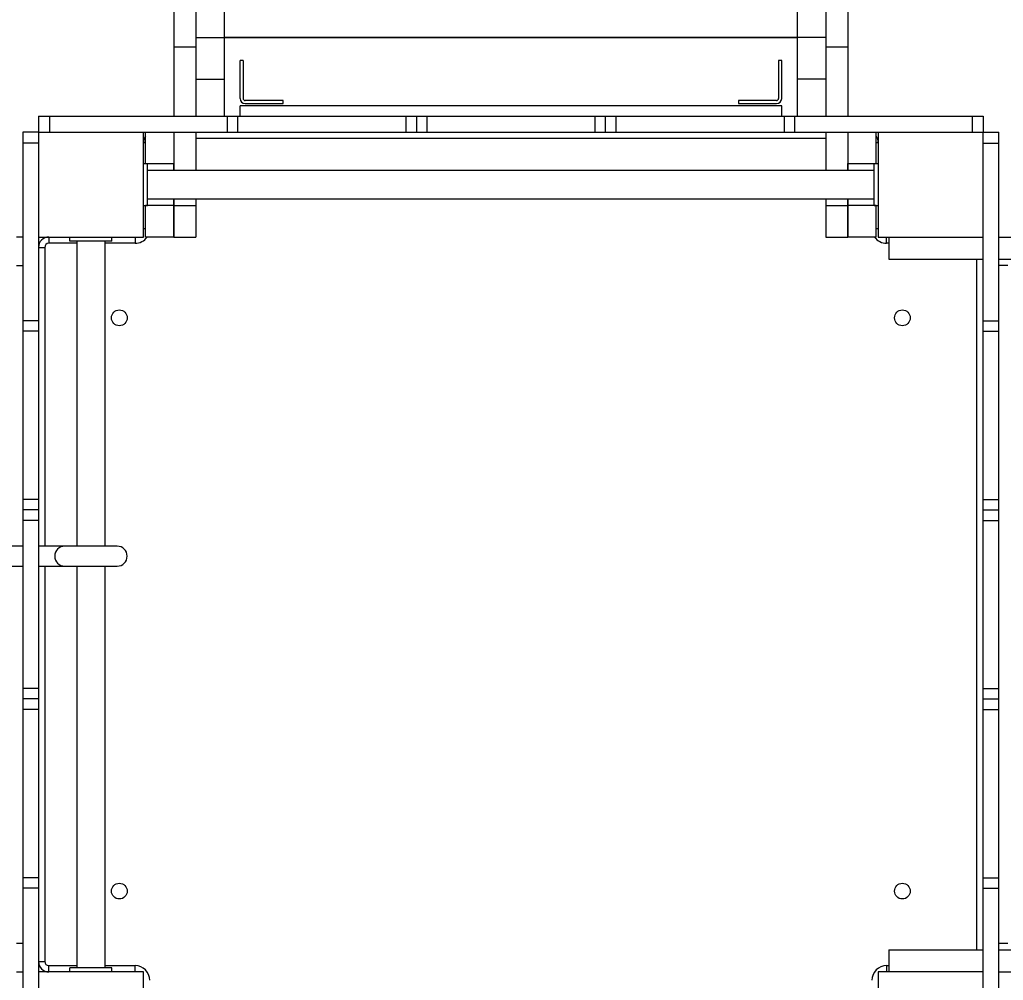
# Model space of a CAD drawing. Header units: millimetres. Extents: x -8045 to 6871, y -5915 to 5473.
# Drawn here: x -2395 to -1458, y 656 to 1571 of the extents above; entities that cross this region are included whole.
import ezdxf

# ---------------------------------------------------------------- set-up
doc = ezdxf.new("R2010")
doc.units = ezdxf.units.MM
for name, color, linetype in [('DIKOM_ОБЪЕКТ', 7, 'Continuous'), ('DIKOM_РАЗМЕР_ЗОНА', 7, 'Continuous'), ('DIKOM_РАЗМЕР_ОБЪЕКТА', 7, 'Continuous')]:
    doc.layers.add(name, color=color, linetype=linetype)
doc.styles.add('style1', font='arial.ttf', dxfattribs={"width": 0.8})
doc.dimstyles.new('1-50', dxfattribs={"dimtxt": 300, "dimasz": 200, "dimexe": 100, "dimexo": 0, "dimgap": 100, "dimtad": 1, "dimtxsty": 'style1', "dimcen": 200, "dimclrd": 7, "dimclre": 7, "dimclrt": 7, "dimadec": 1, "dimazin": 2, "dimtfac": 1, "dimtmove": 0, "dimatfit": 2, "dimfxl": 0, "dimlwd": 25, "dimlwe": 18, "dimarcsym": 0})

# ---------------------------------------------------------------- blocks, each defined once
blk = doc.blocks.new('*D10')
at = {"layer": 'Defpoints', "color": 0, "linetype": 'Continuous', "transparency": 16777216}
for p in [(-1653.81, 3474.95), (-5616.46, -3083.4), (491.01, -3083.4)]:
    blk.add_point(p, dxfattribs=at)
at = {"layer": 'DIKOM_РАЗМЕР_ОБЪЕКТА', "color": 7, "linetype": 'Continuous', "lineweight": 18, "transparency": 16777216}
for p, q in [((-1653.81, 3474.95), (-5716.46, 3474.95)), ((491.01, -3083.4), (-5716.46, -3083.4))]:
    blk.add_line(p, q, dxfattribs=at)
at = {"layer": 'DIKOM_РАЗМЕР_ОБЪЕКТА', "color": 7, "linetype": 'Continuous', "lineweight": 25, "transparency": 16777216}
blk.add_line((-5616.46, 3274.95), (-5616.46, -2883.4), dxfattribs=at)
at = {"layer": 'DIKOM_РАЗМЕР_ОБЪЕКТА', "color": 7, "linetype": 'Continuous', "transparency": 16777216}
for points in [[(-5649.79, 3274.95), (-5583.12, 3274.95), (-5616.46, 3474.95)], [(-5649.79, -2883.4), (-5583.12, -2883.4), (-5616.46, -3083.4)]]:
    blk.add_solid(points, dxfattribs=at)
at = {"layer": 'DIKOM_РАЗМЕР_ОБЪЕКТА', "color": 7, "linetype": 'Continuous', "lineweight": 15, "transparency": 16777216, "insert": (-5869.63, -1326.86), "char_height": 300, "attachment_point": 5, "rotation": 90, "style": 'style1'}
blk.add_mtext('6550', dxfattribs=at)
blk = doc.blocks.new('*D12')
at = {"layer": 'Defpoints', "color": 0, "transparency": 16777216}
for p in [(-2189.61, 5472.65), (-7595.21, -5084.97), (-495.58, -5084.97)]:
    blk.add_point(p, dxfattribs=at)
at = {"layer": 'DIKOM_РАЗМЕР_ЗОНА', "color": 7, "lineweight": 18, "transparency": 16777216}
for p, q in [((-2189.61, 5472.65), (-7695.21, 5472.65)), ((-495.58, -5084.97), (-7695.21, -5084.97))]:
    blk.add_line(p, q, dxfattribs=at)
at = {"layer": 'DIKOM_РАЗМЕР_ЗОНА', "color": 7, "lineweight": 25, "transparency": 16777216}
blk.add_line((-7595.21, 5272.65), (-7595.21, -4884.97), dxfattribs=at)
at = {"layer": 'DIKOM_РАЗМЕР_ЗОНА', "color": 7, "transparency": 16777216}
for points in [[(-7628.55, 5272.65), (-7561.88, 5272.65), (-7595.21, 5472.65)], [(-7628.55, -4884.97), (-7561.88, -4884.97), (-7595.21, -5084.97)]]:
    blk.add_solid(points, dxfattribs=at)
at = {"layer": 'DIKOM_РАЗМЕР_ЗОНА', "color": 7, "transparency": 16777216, "insert": (-7848.38, -1452.59), "char_height": 300, "attachment_point": 5, "rotation": 90, "style": 'style1'}
blk.add_mtext('10550', dxfattribs=at)

msp = doc.modelspace()

# ---------------------------------------------------------------- linework, layer by layer
at = {"layer": 'DIKOM_ОБЪЕКТ', "color": 7, "linetype": 'Continuous', "lineweight": 15}
for p, q in [((-2199.813, 1869.089), (-2199.813, 1554.016)), ((-1653.813, 1554.016), (-1653.813, 1869.089)), ((-2247.813, 1687.744), (-2247.813, 1544.993)), ((-2226.813, 1687.744), (-2226.813, 1544.993)), ((-1626.813, 1687.744), (-1626.813, 1544.993)), ((-1605.813, 1687.744), (-1605.813, 1544.993)), ((-2226.813, 1554.016), (-2199.813, 1554.016)), ((-2199.813, 1554.016), (-2199.813, 1514.196)), ((-1653.813, 1553.877), (-2199.813, 1553.877)), ((-2199.813, 1553.875), (-1653.813, 1553.875)), ((-1626.813, 1554.016), (-1653.813, 1554.016)), ((-1653.813, 1514.196), (-1653.813, 1554.016)), ((-2247.813, 1544.993), (-2226.813, 1544.993)), ((-2247.813, 1544.993), (-2247.813, 1478.843)), ((-2226.813, 1544.993), (-2226.813, 1478.843)), ((-1626.813, 1544.993), (-1605.813, 1544.993)), ((-1626.813, 1544.993), (-1626.813, 1478.843)), ((-1605.813, 1544.993), (-1605.813, 1478.843)), ((-2181.813, 1531.878), (-2184.813, 1531.878)), ((-2184.813, 1495.878), (-2184.813, 1531.878)), ((-2181.813, 1531.878), (-2181.813, 1495.878)), ((-1668.813, 1531.878), (-1671.813, 1531.878)), ((-1671.813, 1531.878), (-1671.813, 1495.878)), ((-1668.813, 1495.878), (-1668.813, 1531.878)), ((-2226.813, 1514.196), (-2199.813, 1514.196)), ((-2199.813, 1514.196), (-2199.813, 1478.843)), ((-1626.813, 1514.196), (-1653.813, 1514.196)), ((-1653.813, 1478.843), (-1653.813, 1514.196)), ((-2143.813, 1493.878), (-2179.813, 1493.878)), ((-2179.813, 1490.878), (-2143.813, 1490.878)), ((-2143.813, 1490.878), (-2143.813, 1493.878)), ((-1709.813, 1493.878), (-1709.813, 1490.878)), ((-1673.813, 1493.878), (-1709.813, 1493.878)), ((-1709.813, 1490.878), (-1673.813, 1490.878)), ((-1668.813, 1488.877), (-2184.813, 1488.877)), ((-2184.813, 1478.843), (-2184.813, 1488.877)), ((-1668.813, 1478.843), (-1668.813, 1488.877)), ((-2376.813, 1478.843), (-2376.813, 1463.843)), ((-2376.813, 1478.843), (-2366.225, 1478.843)), ((-2366.225, 1478.843), (-2366.225, 1463.843)), ((-2366.225, 1478.843), (-2197.062, 1478.843)), ((-2197.062, 1478.843), (-2197.062, 1463.843)), ((-2197.062, 1478.843), (-2187.076, 1478.843)), ((-2187.076, 1478.843), (-2187.076, 1463.843)), ((-2187.076, 1478.843), (-2026.813, 1478.843)), ((-2026.813, 1478.843), (-2026.813, 1463.843)), ((-2026.813, 1478.843), (-2016.813, 1478.843)), ((-2016.813, 1478.843), (-2016.813, 1463.843)), ((-2016.813, 1478.843), (-2006.813, 1478.843)), ((-2006.813, 1478.843), (-2006.813, 1463.843)), ((-2006.813, 1478.843), (-1846.813, 1478.843)), ((-1846.813, 1478.843), (-1846.813, 1463.843)), ((-1846.813, 1478.843), (-1836.813, 1478.843)), ((-1836.813, 1478.843), (-1836.813, 1463.843)), ((-1836.813, 1478.843), (-1826.813, 1478.843)), ((-1826.813, 1478.843), (-1826.813, 1463.843)), ((-1826.813, 1478.843), (-1666.55, 1478.843)), ((-1666.55, 1478.843), (-1666.55, 1463.843)), ((-1666.55, 1478.843), (-1656.563, 1478.843)), ((-1656.563, 1478.843), (-1656.563, 1463.843)), ((-1656.563, 1478.843), (-1487.401, 1478.843)), ((-1487.401, 1478.843), (-1487.401, 1463.843)), ((-1487.401, 1478.843), (-1476.813, 1478.843)), ((-1476.813, 1478.843), (-1476.813, 1463.843)), ((-2376.813, 1463.843), (-2391.813, 1463.843)), ((-2391.813, 1463.843), (-2391.813, 1453.254)), ((-2376.813, 1463.843), (-2376.813, 1453.254)), ((-2376.813, 1463.843), (-2366.225, 1463.843)), ((-2366.225, 1463.843), (-2197.062, 1463.843)), ((-2276.813, 1363.843), (-2276.813, 1463.843)), ((-2274.813, 1463.84), (-2274.813, 1463.843)), ((-2274.813, 1433.839), (-2274.813, 1463.84)), ((-2274.813, 1463.84), (-2247.813, 1463.84)), ((-2247.813, 1463.843), (-2247.813, 1427.343)), ((-2226.813, 1463.843), (-2226.813, 1427.343)), ((-2197.062, 1463.843), (-2187.076, 1463.843)), ((-2187.076, 1463.843), (-2026.813, 1463.843)), ((-2026.813, 1463.843), (-2016.813, 1463.843)), ((-2016.813, 1463.843), (-2006.813, 1463.843)), ((-2006.813, 1463.843), (-1846.813, 1463.843)), ((-1846.813, 1463.843), (-1836.813, 1463.843)), ((-1836.813, 1463.843), (-1826.813, 1463.843)), ((-1826.813, 1463.843), (-1666.55, 1463.843)), ((-1666.55, 1463.843), (-1656.563, 1463.843)), ((-1656.563, 1463.843), (-1487.401, 1463.843)), ((-1626.813, 1463.843), (-1626.813, 1427.343)), ((-1605.813, 1463.843), (-1605.813, 1427.343)), ((-1605.813, 1463.84), (-1578.813, 1463.84)), ((-1578.813, 1463.84), (-1578.813, 1463.843)), ((-1578.813, 1433.839), (-1578.813, 1463.84)), ((-1576.813, 1463.843), (-1576.813, 1363.843)), ((-1487.401, 1463.843), (-1476.813, 1463.843)), ((-1476.813, 1463.843), (-1461.813, 1463.843)), ((-1476.813, 1453.254), (-1476.813, 1463.843)), ((-1461.813, 1453.254), (-1461.813, 1463.843)), ((-2376.813, 1453.254), (-2391.813, 1453.254)), ((-2391.813, 1453.254), (-2391.813, 1284.092)), ((-2376.813, 1453.254), (-2376.813, 1284.092)), ((-2276.813, 1453.843), (-2274.813, 1453.843)), ((-1626.813, 1457.843), (-2226.813, 1457.843)), ((-1578.813, 1453.843), (-1576.813, 1453.843)), ((-1476.813, 1453.254), (-1461.813, 1453.254)), ((-1476.813, 1284.092), (-1476.813, 1453.254)), ((-1461.813, 1284.092), (-1461.813, 1453.254)), ((-2276.813, 1433.843), (-2272.813, 1433.843)), ((-2272.813, 1393.843), (-2272.813, 1433.843)), ((-2272.813, 1433.839), (-2247.813, 1433.839)), ((-2247.813, 1427.343), (-2247.813, 1433.839)), ((-1605.813, 1427.343), (-1605.813, 1433.839)), ((-1605.813, 1433.839), (-1580.813, 1433.839)), ((-1580.813, 1433.843), (-1576.813, 1433.843)), ((-1580.813, 1393.843), (-1580.813, 1433.843)), ((-1580.813, 1427.343), (-2272.813, 1427.343)), ((-2272.813, 1400.343), (-1580.813, 1400.343)), ((-2247.813, 1393.842), (-2247.813, 1400.343)), ((-2247.813, 1400.343), (-2247.813, 1393.842)), ((-2226.813, 1400.343), (-2226.813, 1393.842)), ((-1626.813, 1400.343), (-1626.813, 1393.842)), ((-1605.813, 1393.842), (-1605.813, 1400.343)), ((-1605.813, 1400.343), (-1605.813, 1393.842)), ((-2276.813, 1393.843), (-2272.813, 1393.843)), ((-2274.813, 1393.842), (-2274.813, 1393.843)), ((-2247.813, 1393.842), (-2274.813, 1393.842)), ((-2274.813, 1363.843), (-2274.813, 1393.842)), ((-2247.813, 1363.843), (-2247.813, 1393.842)), ((-2247.813, 1393.842), (-2226.813, 1393.842)), ((-2247.813, 1393.842), (-2247.813, 1363.843)), ((-2226.813, 1393.842), (-2226.813, 1363.843)), ((-1626.813, 1393.842), (-1605.813, 1393.842)), ((-1626.813, 1393.842), (-1626.813, 1363.843)), ((-1578.813, 1393.842), (-1605.813, 1393.842)), ((-1605.813, 1363.843), (-1605.813, 1393.842)), ((-1605.813, 1393.842), (-1605.813, 1363.843)), ((-1580.813, 1393.843), (-1576.813, 1393.843)), ((-1578.813, 1393.842), (-1578.813, 1393.843)), ((-1578.813, 1363.843), (-1578.813, 1393.842)), ((-2276.813, 1371.843), (-2274.813, 1371.843)), ((-1578.813, 1371.843), (-1576.813, 1371.843)), ((-2391.813, 1363.843), (-2397.622, 1363.843)), ((-2376.813, 1363.843), (-2276.813, 1363.843)), ((-2366.813, 1363.843), (-2366.813, 1357.843)), ((-2346.813, 1359.843), (-2346.813, 1363.843)), ((-2306.813, 1359.843), (-2346.813, 1359.843)), ((-2340.313, 1359.843), (-2340.313, 1069.343)), ((-2313.313, 1069.343), (-2313.313, 1359.843)), ((-2306.813, 1359.843), (-2306.813, 1363.843)), ((-2284.813, 1363.843), (-2284.813, 1357.843)), ((-2247.813, 1363.843), (-2274.813, 1363.843)), ((-2247.813, 1363.843), (-2226.813, 1363.843)), ((-1626.813, 1363.843), (-1605.813, 1363.843)), ((-1578.813, 1363.843), (-1605.813, 1363.843)), ((-1576.813, 1363.843), (-1476.813, 1363.843)), ((-1568.813, 1357.843), (-1568.813, 1363.843)), ((-1566.813, 1363.843), (-1566.813, 1342.843)), ((-1461.813, 1363.843), (-1146.938, 1363.843)), ((-2376.813, 1353.843), (-2370.813, 1353.843)), ((-2370.813, 1353.843), (-2370.813, 1069.343)), ((-2340.313, 1357.843), (-2366.813, 1357.843)), ((-2284.813, 1357.843), (-2313.313, 1357.843)), ((-1566.813, 1357.843), (-1568.813, 1357.843)), ((-1566.813, 1342.843), (-1476.813, 1342.843)), ((-1482.813, 684.843), (-1482.813, 1342.843)), ((-1461.813, 1342.843), (-1146.938, 1342.843)), ((-2397.622, 1336.843), (-2391.813, 1336.843)), ((-1453.511, 1336.843), (-1461.813, 1336.843)), ((-2376.813, 1284.092), (-2391.813, 1284.092)), ((-2391.813, 1284.092), (-2391.813, 1274.106)), ((-2376.813, 1284.092), (-2376.813, 1274.106)), ((-1476.813, 1284.092), (-1461.813, 1284.092)), ((-1476.813, 1274.106), (-1476.813, 1284.092)), ((-1461.813, 1274.106), (-1461.813, 1284.092)), ((-2376.813, 1274.106), (-2391.813, 1274.106)), ((-2391.813, 1274.106), (-2391.813, 1113.843)), ((-2376.813, 1274.106), (-2376.813, 1113.843)), ((-1476.813, 1274.106), (-1461.813, 1274.106)), ((-1476.813, 1113.843), (-1476.813, 1274.106)), ((-1461.813, 1113.843), (-1461.813, 1274.106)), ((-2376.813, 1113.843), (-2391.813, 1113.843)), ((-2391.813, 1113.843), (-2391.813, 1103.843)), ((-2376.813, 1113.843), (-2376.813, 1103.843)), ((-1476.813, 1113.843), (-1461.813, 1113.843)), ((-1476.813, 1103.843), (-1476.813, 1113.843)), ((-1461.813, 1103.843), (-1461.813, 1113.843)), ((-2376.813, 1103.843), (-2391.813, 1103.843)), ((-2391.813, 1103.843), (-2391.813, 1093.843)), ((-2376.813, 1103.843), (-2376.813, 1093.843)), ((-1476.813, 1103.843), (-1461.813, 1103.843)), ((-1476.813, 1093.843), (-1476.813, 1103.843)), ((-1461.813, 1093.843), (-1461.813, 1103.843)), ((-2391.813, 1093.843), (-2391.813, 933.843)), ((-2376.813, 1093.843), (-2391.813, 1093.843)), ((-2376.813, 1093.843), (-2376.813, 933.843)), ((-1476.813, 1093.843), (-1461.813, 1093.843)), ((-1476.813, 933.843), (-1476.813, 1093.843)), ((-1461.813, 933.843), (-1461.813, 1093.843)), ((-2391.813, 1069.343), (-2698.94, 1069.343)), ((-2351.813, 1069.343), (-2376.813, 1069.343)), ((-2301.813, 1069.343), (-2351.813, 1069.343)), ((-2698.94, 1050.343), (-2391.813, 1050.343)), ((-2376.813, 1050.343), (-2351.813, 1050.343)), ((-2370.813, 1050.343), (-2370.813, 673.843)), ((-2351.813, 1050.343), (-2301.813, 1050.343)), ((-2340.313, 1050.343), (-2340.313, 667.843)), ((-2313.313, 667.843), (-2313.313, 1050.343)), ((-2376.813, 933.843), (-2391.813, 933.843)), ((-2391.813, 933.843), (-2391.813, 923.843)), ((-2376.813, 933.843), (-2376.813, 923.843)), ((-1476.813, 933.843), (-1461.813, 933.843)), ((-1476.813, 923.843), (-1476.813, 933.843)), ((-1461.813, 923.843), (-1461.813, 933.843)), ((-2376.813, 923.843), (-2391.813, 923.843)), ((-2391.813, 923.843), (-2391.813, 913.843)), ((-2376.813, 923.843), (-2376.813, 913.843)), ((-1476.813, 923.843), (-1461.813, 923.843)), ((-1476.813, 913.843), (-1476.813, 923.843)), ((-1461.813, 913.843), (-1461.813, 923.843)), ((-2376.813, 913.843), (-2391.813, 913.843)), ((-2391.813, 913.843), (-2391.813, 753.579)), ((-2376.813, 913.843), (-2376.813, 753.579)), ((-1476.813, 913.843), (-1461.813, 913.843)), ((-1476.813, 753.579), (-1476.813, 913.843)), ((-1461.813, 753.579), (-1461.813, 913.843)), ((-2376.813, 753.579), (-2391.813, 753.579)), ((-2391.813, 753.579), (-2391.813, 743.593)), ((-2376.813, 753.579), (-2376.813, 743.593)), ((-1476.813, 753.579), (-1461.813, 753.579)), ((-1476.813, 743.593), (-1476.813, 753.579)), ((-1461.813, 743.593), (-1461.813, 753.579)), ((-2376.813, 743.593), (-2391.813, 743.593)), ((-2391.813, 743.593), (-2391.813, 574.431)), ((-2376.813, 743.593), (-2376.813, 574.431)), ((-1476.813, 743.593), (-1461.813, 743.593)), ((-1476.813, 574.431), (-1476.813, 743.593)), ((-1461.813, 574.431), (-1461.813, 743.593)), ((-2391.813, 690.843), (-2397.622, 690.843)), ((-1566.813, 684.843), (-1566.813, 663.843)), ((-1566.813, 684.843), (-1476.813, 684.843)), ((-1453.511, 690.843), (-1461.813, 690.843)), ((-1461.813, 684.843), (-1146.938, 684.843)), ((-2376.813, 673.843), (-2370.813, 673.843)), ((-2366.813, 663.843), (-2366.813, 669.843)), ((-2366.813, 669.843), (-2340.313, 669.843)), ((-2346.813, 663.843), (-2346.813, 667.843)), ((-2306.813, 667.843), (-2346.813, 667.843)), ((-2313.313, 669.843), (-2284.813, 669.843)), ((-2306.813, 663.843), (-2306.813, 667.843)), ((-2284.813, 663.843), (-2284.813, 669.843)), ((-1568.813, 669.843), (-1568.813, 663.843)), ((-1568.813, 669.843), (-1566.813, 669.843)), ((-2397.622, 663.843), (-2391.813, 663.843)), ((-2276.813, 663.843), (-2376.813, 663.843)), ((-2276.813, 563.843), (-2276.813, 663.843)), ((-1476.813, 663.843), (-1576.813, 663.843)), ((-1576.813, 663.843), (-1576.813, 563.843)), ((-1461.813, 663.843), (-1146.938, 663.843))]:
    msp.add_line(p, q, dxfattribs=at)
for centre in [(-2299.813, 1286.843), (-1553.813, 1286.843), (-2299.813, 740.843), (-1553.813, 740.843)]:
    msp.add_circle(centre, 7.5, dxfattribs=at)
for centre, radius, start, end in [((-2179.813, 1495.878), 5, 180, 270), ((-2179.813, 1495.878), 2, 180, 270), ((-1673.813, 1495.878), 5, 270, 0), ((-1673.813, 1495.878), 2, 270, 0), ((-2266.813, 1453.843), 10, 143.130102, 180), ((-1586.813, 1453.843), 10, 0, 36.869898), ((-2366.813, 1353.843), 10, 90, 180), ((-2284.813, 1371.843), 14, 270, 325.149959), ((-1568.813, 1371.843), 14, 214.850041, 270), ((-2366.813, 1353.843), 4, 90, 180), ((-2351.813, 1059.843), 9.5, 90, 270), ((-2301.813, 1059.843), 9.5, 270, 90), ((-2366.813, 673.843), 10, 180, 270), ((-2366.813, 673.843), 4, 180, 270), ((-2284.813, 655.843), 14, 0, 90), ((-1568.813, 655.843), 14, 90, 180)]:
    msp.add_arc(centre, radius, start, end, dxfattribs=at)

# ---------------------------------------------------------------- dimensions: what is measured, and where the dimension line sits
at = {"layer": 'DIKOM_РАЗМЕР_ЗОНА'}
dim = msp.add_linear_dim(base=(-7595.212, -5084.969), p1=(-2189.606, 5472.652), p2=(-495.584, -5084.969), angle=90, text='10550', dimstyle='1-50', dxfattribs=at)
dim.commit()
dim.dimension.update_dxf_attribs({"geometry": '*D12', "text_midpoint": (-7595.212, -1452.593), "dimtype": 160})
at = {"layer": 'DIKOM_РАЗМЕР_ОБЪЕКТА', "color": 7, "linetype": 'Continuous', "lineweight": 15}
dim = msp.add_linear_dim(base=(-5616.456, -3083.398), p1=(-1653.813, 3474.95), p2=(491.015, -3083.398), angle=90, text='6550', dimstyle='1-50', dxfattribs=at)
dim.commit()
dim.dimension.update_dxf_attribs({"geometry": '*D10', "text_midpoint": (-5616.456, -1326.858), "dimtype": 160})

doc.saveas('drawing.dxf')
